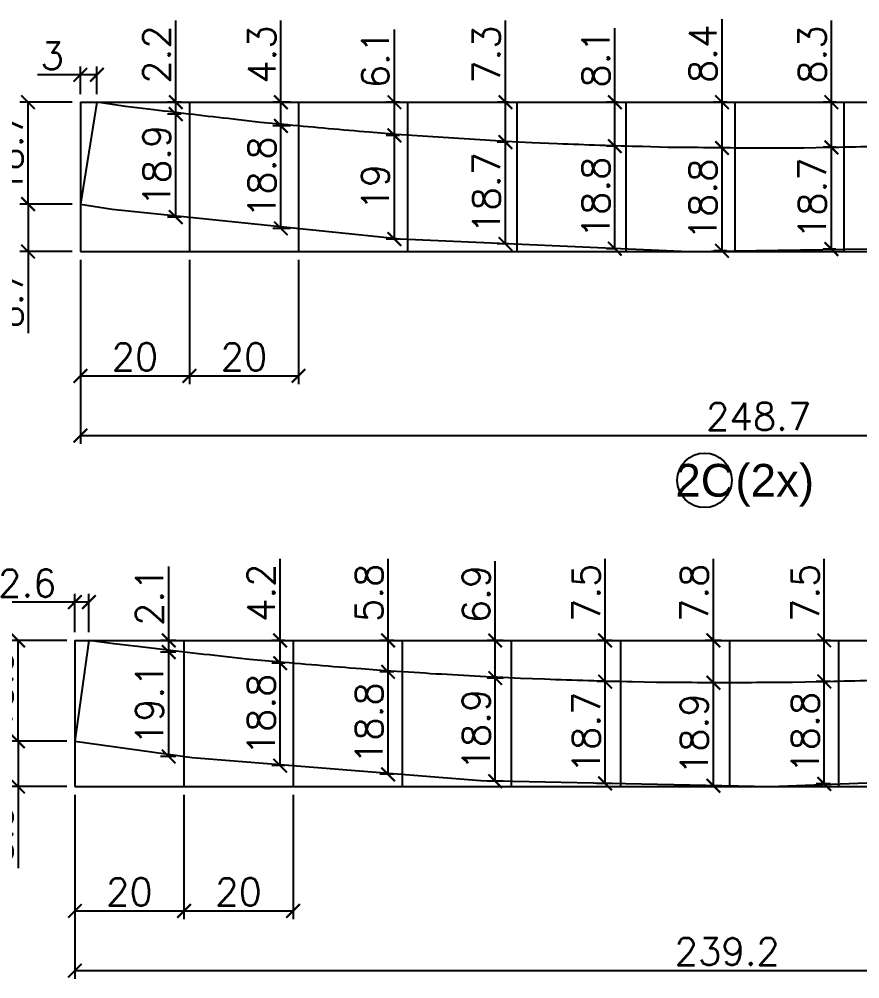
# Model space of a CAD drawing. Extents: x 3309 to 9563, y -2522 to 14608.
# Drawn here: x 5396.1 to 5704.4, y 4818 to 5169.7 of the extents above; entities that cross this region are included whole.
import ezdxf
from ezdxf.enums import TextEntityAlignment as Align

# ---------------------------------------------------------------- set-up
doc = ezdxf.new("R2010")
doc.units = 0
doc.header["$PDMODE"] = 35
doc.header["$PDSIZE"] = -10
doc.layers.add('COTA', color=241, linetype='Continuous')
doc.layers.add('Romaneio', color=10, linetype='Continuous')
doc.styles.add('ARIAL', font='arial.ttf')
doc.styles.add('Romans', font='romans.shx')
doc.dimstyles.new('Cota Seção (2x)', dxfattribs={"dimtxt": 10, "dimasz": 5, "dimexe": 3, "dimexo": 3, "dimgap": 2, "dimtad": 3, "dimdec": 1, "dimlfac": 0.5, "dimzin": 12, "dimdsep": 46, "dimtxsty": 'Romans', "dimblk": 'ARCHTICK', "dimcen": 0, "dimclrd": 4, "dimclre": 4, "dimclrt": 1, "dimadec": 1, "dimazin": 3, "dimtfac": 1, "dimtdec": 1, "dimtmove": 0, "dimatfit": 3, "dimldrblk": 'OBLIQUE', "dimfxl": 1, "dimtolj": 1, "dimtzin": 12, "dimarcsym": 0})

# ---------------------------------------------------------------- blocks, each defined once
blk = doc.blocks.new('_ArchTick')
at = {"color": 0, "linetype": 'ByBlock', "const_width": 0.15}
blk.add_lwpolyline([(-0.5, -0.5), (0.5, 0.5)], dxfattribs=at)
blk = doc.blocks.new('*D2450')
at = {"layer": 'COTA', "color": 4, "lineweight": -2, "transparency": 16777216}
for p, q in [((5418.56, 5081.56), (5418.56, 5014.08)), ((5916.02, 5081.56), (5916.02, 5014.08)), ((5418.56, 5017.08), (5916.02, 5017.08))]:
    blk.add_line(p, q, dxfattribs=at)
at = {"layer": 'Defpoints', "color": 0, "transparency": 16777216}
for p in [(5418.56, 5084.56), (5916.02, 5084.56), (5916.02, 5017.08)]:
    blk.add_point(p, dxfattribs=at)
at = {"layer": 'COTA', "color": 4, "lineweight": -2, "transparency": 16777216, "xscale": 5, "yscale": 5, "zscale": 5, "rotation": 180}
blk.add_blockref('_ArchTick', (5418.56, 5017.08), dxfattribs=at)
at = {"layer": 'COTA', "color": 4, "lineweight": -2, "transparency": 16777216, "xscale": 5, "yscale": 5, "zscale": 5}
blk.add_blockref('_ArchTick', (5916.02, 5017.08), dxfattribs=at)
at = {"layer": 'COTA', "color": 1, "transparency": 16777216, "insert": (5667.29, 5024.08), "char_height": 10, "attachment_point": 5, "style": 'Romans'}
blk.add_mtext('\\A1;248.7', dxfattribs=at)
blk = doc.blocks.new('_Oblique')
at = {"color": 0, "linetype": 'ByBlock', "lineweight": -2}
blk.add_line((-0.5, -0.5), (0.5, 0.5), dxfattribs=at)
blk = doc.blocks.new('*D2451')
at = {"layer": 'COTA', "color": 4, "lineweight": -2, "transparency": 16777216}
for p, q in [((5418.56, 5081.56), (5418.56, 5035.97)), ((5458.56, 5081.56), (5458.56, 5035.97)), ((5418.56, 5038.97), (5458.56, 5038.97))]:
    blk.add_line(p, q, dxfattribs=at)
at = {"layer": 'Defpoints', "color": 0, "transparency": 16777216}
for p in [(5418.56, 5084.56), (5458.56, 5084.56), (5458.56, 5038.97)]:
    blk.add_point(p, dxfattribs=at)
at = {"layer": 'COTA', "color": 4, "lineweight": -2, "transparency": 16777216, "xscale": 5, "yscale": 5, "zscale": 5, "rotation": 180}
blk.add_blockref('_ArchTick', (5418.56, 5038.97), dxfattribs=at)
at = {"layer": 'COTA', "color": 4, "lineweight": -2, "transparency": 16777216, "xscale": 5, "yscale": 5, "zscale": 5}
blk.add_blockref('_ArchTick', (5458.56, 5038.97), dxfattribs=at)
at = {"layer": 'COTA', "color": 1, "transparency": 16777216, "insert": (5438.56, 5045.97), "char_height": 10, "attachment_point": 5, "style": 'Romans'}
blk.add_mtext('\\A1;20', dxfattribs=at)
blk = doc.blocks.new('*D2452')
at = {"layer": 'COTA', "color": 4, "lineweight": -2, "transparency": 16777216}
for p, q in [((5458.56, 5081.56), (5458.56, 5035.97)), ((5498.56, 5081.56), (5498.56, 5035.97)), ((5458.56, 5038.97), (5498.56, 5038.97))]:
    blk.add_line(p, q, dxfattribs=at)
at = {"layer": 'Defpoints', "color": 0, "transparency": 16777216}
for p in [(5458.56, 5084.56), (5498.56, 5084.56), (5498.56, 5038.97)]:
    blk.add_point(p, dxfattribs=at)
at = {"layer": 'COTA', "color": 4, "lineweight": -2, "transparency": 16777216, "xscale": 5, "yscale": 5, "zscale": 5, "rotation": 180}
blk.add_blockref('_ArchTick', (5458.56, 5038.97), dxfattribs=at)
at = {"layer": 'COTA', "color": 4, "lineweight": -2, "transparency": 16777216, "xscale": 5, "yscale": 5, "zscale": 5}
blk.add_blockref('_ArchTick', (5498.56, 5038.97), dxfattribs=at)
at = {"layer": 'COTA', "color": 1, "transparency": 16777216, "insert": (5478.56, 5045.97), "char_height": 10, "attachment_point": 5, "style": 'Romans'}
blk.add_mtext('\\A1;20', dxfattribs=at)
blk = doc.blocks.new('*D2453')
at = {"layer": 'COTA', "color": 4, "lineweight": -2, "transparency": 16777216}
for p, q in [((5415.56, 5101.95), (5396.37, 5101.95)), ((5399.37, 5101.95), (5399.37, 5084.56)), ((5415.56, 5084.56), (5396.37, 5084.56)), ((5399.37, 5084.56), (5399.37, 5054.61))]:
    blk.add_line(p, q, dxfattribs=at)
at = {"layer": 'Defpoints', "color": 0, "transparency": 16777216}
for p in [(5418.56, 5101.95), (5399.37, 5084.56), (5418.56, 5084.56)]:
    blk.add_point(p, dxfattribs=at)
at = {"layer": 'COTA', "color": 4, "lineweight": -2, "transparency": 16777216, "xscale": 5, "yscale": 5, "zscale": 5}
for p, rotation in [((5399.37, 5101.95), 90), ((5399.37, 5084.56), 270)]:
    blk.add_blockref('_ArchTick', p, dxfattribs=dict(at, rotation=rotation))
at = {"layer": 'COTA', "color": 1, "transparency": 16777216, "insert": (5392.37, 5067.09), "char_height": 10, "attachment_point": 5, "rotation": 90, "style": 'Romans'}
blk.add_mtext('\\A1;8.7', dxfattribs=at)
blk = doc.blocks.new('*D2454')
at = {"layer": 'COTA', "color": 4, "lineweight": -2, "transparency": 16777216}
for p, q in [((5415.56, 5139.28), (5396.37, 5139.28)), ((5399.37, 5101.95), (5399.37, 5139.28)), ((5415.56, 5101.95), (5396.37, 5101.95))]:
    blk.add_line(p, q, dxfattribs=at)
at = {"layer": 'Defpoints', "color": 0, "transparency": 16777216}
for p in [(5399.37, 5139.28), (5418.56, 5139.28), (5418.56, 5101.95)]:
    blk.add_point(p, dxfattribs=at)
at = {"layer": 'COTA', "color": 4, "lineweight": -2, "transparency": 16777216, "xscale": 5, "yscale": 5, "zscale": 5}
for p, rotation in [((5399.37, 5139.28), 90), ((5399.37, 5101.95), 270)]:
    blk.add_blockref('_ArchTick', p, dxfattribs=dict(at, rotation=rotation))
at = {"layer": 'COTA', "color": 1, "transparency": 16777216, "insert": (5392.37, 5120.62), "char_height": 10, "attachment_point": 5, "rotation": 90, "style": 'Romans'}
blk.add_mtext('\\A1;18.7', dxfattribs=at)
blk = doc.blocks.new('*D2455')
at = {"layer": 'COTA', "color": 4, "lineweight": -2, "transparency": 16777216}
for p, q in [((5418.56, 5142.28), (5418.56, 5152.32)), ((5424.63, 5142.28), (5424.63, 5152.32)), ((5418.56, 5149.32), (5402.89, 5149.32)), ((5424.63, 5149.32), (5418.56, 5149.32))]:
    blk.add_line(p, q, dxfattribs=at)
at = {"layer": 'Defpoints', "color": 0, "transparency": 16777216}
for p in [(5418.56, 5149.32), (5418.56, 5139.28), (5424.63, 5139.28)]:
    blk.add_point(p, dxfattribs=at)
at = {"layer": 'COTA', "color": 4, "lineweight": -2, "transparency": 16777216, "xscale": 5, "yscale": 5, "zscale": 5, "rotation": 180}
blk.add_blockref('_ArchTick', (5418.56, 5149.32), dxfattribs=at)
at = {"layer": 'COTA', "color": 4, "lineweight": -2, "transparency": 16777216, "xscale": 5, "yscale": 5, "zscale": 5}
blk.add_blockref('_ArchTick', (5424.63, 5149.32), dxfattribs=at)
at = {"layer": 'COTA', "color": 1, "transparency": 16777216, "insert": (5408.23, 5156.32), "char_height": 10, "attachment_point": 5, "style": 'Romans'}
blk.add_mtext('\\A1;3', dxfattribs=at)
blk = doc.blocks.new('*D2456')
at = {"layer": 'COTA', "color": 4, "lineweight": -2, "transparency": 16777216}
for p, q in [((5455.56, 5134.91), (5450.55, 5134.91)), ((5453.55, 5097.14), (5453.55, 5134.91)), ((5455.56, 5097.14), (5450.55, 5097.14))]:
    blk.add_line(p, q, dxfattribs=at)
at = {"layer": 'Defpoints', "color": 0, "transparency": 16777216}
for p in [(5453.55, 5134.91), (5458.56, 5134.91), (5458.56, 5097.14)]:
    blk.add_point(p, dxfattribs=at)
at = {"layer": 'COTA', "color": 4, "lineweight": -2, "transparency": 16777216, "xscale": 5, "yscale": 5, "zscale": 5}
for p, rotation in [((5453.55, 5134.91), 90), ((5453.55, 5097.14), 270)]:
    blk.add_blockref('_ArchTick', p, dxfattribs=dict(at, rotation=rotation))
at = {"layer": 'COTA', "color": 1, "transparency": 16777216, "insert": (5446.55, 5116.03), "char_height": 10, "attachment_point": 5, "rotation": 90, "style": 'Romans'}
blk.add_mtext('\\A1;18.9', dxfattribs=at)
blk = doc.blocks.new('*D2457')
at = {"layer": 'COTA', "color": 4, "lineweight": -2, "transparency": 16777216}
for p, q in [((5453.55, 5139.28), (5453.55, 5169.24)), ((5455.56, 5139.28), (5450.55, 5139.28)), ((5453.55, 5134.91), (5453.55, 5139.28)), ((5455.56, 5134.91), (5450.55, 5134.91))]:
    blk.add_line(p, q, dxfattribs=at)
at = {"layer": 'Defpoints', "color": 0, "transparency": 16777216}
for p in [(5453.55, 5139.28), (5458.56, 5139.28), (5458.56, 5134.91)]:
    blk.add_point(p, dxfattribs=at)
at = {"layer": 'COTA', "color": 4, "lineweight": -2, "transparency": 16777216, "xscale": 5, "yscale": 5, "zscale": 5}
for p, rotation in [((5453.55, 5139.28), 90), ((5453.55, 5134.91), 270)]:
    blk.add_blockref('_ArchTick', p, dxfattribs=dict(at, rotation=rotation))
at = {"layer": 'COTA', "color": 1, "transparency": 16777216, "insert": (5446.55, 5156.76), "char_height": 10, "attachment_point": 5, "rotation": 90, "style": 'Romans'}
blk.add_mtext('\\A1;2.2', dxfattribs=at)
blk = doc.blocks.new('*D2458')
at = {"layer": 'COTA', "color": 4, "lineweight": -2, "transparency": 16777216}
for p, q in [((5495.56, 5130.6), (5489.1, 5130.6)), ((5492.1, 5093.03), (5492.1, 5130.6)), ((5495.56, 5093.03), (5489.1, 5093.03))]:
    blk.add_line(p, q, dxfattribs=at)
at = {"layer": 'Defpoints', "color": 0, "transparency": 16777216}
for p in [(5492.1, 5130.6), (5498.56, 5130.6), (5498.56, 5093.03)]:
    blk.add_point(p, dxfattribs=at)
at = {"layer": 'COTA', "color": 4, "lineweight": -2, "transparency": 16777216, "xscale": 5, "yscale": 5, "zscale": 5}
for p, rotation in [((5492.1, 5130.6), 90), ((5492.1, 5093.03), 270)]:
    blk.add_blockref('_ArchTick', p, dxfattribs=dict(at, rotation=rotation))
at = {"layer": 'COTA', "color": 1, "transparency": 16777216, "insert": (5485.1, 5111.81), "char_height": 10, "attachment_point": 5, "rotation": 90, "style": 'Romans'}
blk.add_mtext('\\A1;18.8', dxfattribs=at)
blk = doc.blocks.new('*D2459')
at = {"layer": 'COTA', "color": 4, "lineweight": -2, "transparency": 16777216}
for p, q in [((5492.1, 5139.28), (5492.1, 5169.24)), ((5495.56, 5139.28), (5489.1, 5139.28)), ((5492.1, 5130.6), (5492.1, 5139.28)), ((5495.56, 5130.6), (5489.1, 5130.6))]:
    blk.add_line(p, q, dxfattribs=at)
at = {"layer": 'Defpoints', "color": 0, "transparency": 16777216}
for p in [(5492.1, 5139.28), (5498.56, 5139.28), (5498.56, 5130.6)]:
    blk.add_point(p, dxfattribs=at)
at = {"layer": 'COTA', "color": 4, "lineweight": -2, "transparency": 16777216, "xscale": 5, "yscale": 5, "zscale": 5}
for p, rotation in [((5492.1, 5139.28), 90), ((5492.1, 5130.6), 270)]:
    blk.add_blockref('_ArchTick', p, dxfattribs=dict(at, rotation=rotation))
at = {"layer": 'COTA', "color": 1, "transparency": 16777216, "insert": (5485.1, 5156.76), "char_height": 10, "attachment_point": 5, "rotation": 90, "style": 'Romans'}
blk.add_mtext('\\A1;4.3', dxfattribs=at)
blk = doc.blocks.new('*D2460')
at = {"layer": 'COTA', "color": 4, "lineweight": -2, "transparency": 16777216}
for p, q in [((5535.56, 5127.15), (5530.72, 5127.15)), ((5533.72, 5089.08), (5533.72, 5127.15)), ((5535.56, 5089.08), (5530.72, 5089.08))]:
    blk.add_line(p, q, dxfattribs=at)
at = {"layer": 'Defpoints', "color": 0, "transparency": 16777216}
for p in [(5533.72, 5127.15), (5538.56, 5127.15), (5538.56, 5089.08)]:
    blk.add_point(p, dxfattribs=at)
at = {"layer": 'COTA', "color": 4, "lineweight": -2, "transparency": 16777216, "xscale": 5, "yscale": 5, "zscale": 5}
for p, rotation in [((5533.72, 5127.15), 90), ((5533.72, 5089.08), 270)]:
    blk.add_blockref('_ArchTick', p, dxfattribs=dict(at, rotation=rotation))
at = {"layer": 'COTA', "color": 1, "transparency": 16777216, "insert": (5526.72, 5108.12), "char_height": 10, "attachment_point": 5, "rotation": 90, "style": 'Romans'}
blk.add_mtext('\\A1;19', dxfattribs=at)
blk = doc.blocks.new('*D2461')
at = {"layer": 'COTA', "color": 4, "lineweight": -2, "transparency": 16777216}
for p, q in [((5533.72, 5139.28), (5533.72, 5165.9)), ((5535.56, 5139.28), (5530.72, 5139.28)), ((5533.72, 5127.12), (5533.72, 5139.28)), ((5535.56, 5127.12), (5530.72, 5127.12))]:
    blk.add_line(p, q, dxfattribs=at)
at = {"layer": 'Defpoints', "color": 0, "transparency": 16777216}
for p in [(5533.72, 5139.28), (5538.56, 5139.28), (5538.56, 5127.12)]:
    blk.add_point(p, dxfattribs=at)
at = {"layer": 'COTA', "color": 4, "lineweight": -2, "transparency": 16777216, "xscale": 5, "yscale": 5, "zscale": 5}
for p, rotation in [((5533.72, 5139.28), 90), ((5533.72, 5127.12), 270)]:
    blk.add_blockref('_ArchTick', p, dxfattribs=dict(at, rotation=rotation))
at = {"layer": 'COTA', "color": 1, "transparency": 16777216, "insert": (5526.72, 5155.09), "char_height": 10, "attachment_point": 5, "rotation": 90, "style": 'Romans'}
blk.add_mtext('\\A1;6.1', dxfattribs=at)
blk = doc.blocks.new('*D2462')
at = {"layer": 'COTA', "color": 4, "lineweight": -2, "transparency": 16777216}
for p, q in [((5575.56, 5124.69), (5571.43, 5124.69)), ((5574.43, 5087.33), (5574.43, 5124.69)), ((5575.56, 5087.33), (5571.43, 5087.33))]:
    blk.add_line(p, q, dxfattribs=at)
at = {"layer": 'Defpoints', "color": 0, "transparency": 16777216}
for p in [(5574.43, 5124.69), (5578.56, 5124.69), (5578.56, 5087.33)]:
    blk.add_point(p, dxfattribs=at)
at = {"layer": 'COTA', "color": 4, "lineweight": -2, "transparency": 16777216, "xscale": 5, "yscale": 5, "zscale": 5}
for p, rotation in [((5574.43, 5124.69), 90), ((5574.43, 5087.33), 270)]:
    blk.add_blockref('_ArchTick', p, dxfattribs=dict(at, rotation=rotation))
at = {"layer": 'COTA', "color": 1, "transparency": 16777216, "insert": (5567.43, 5106.01), "char_height": 10, "attachment_point": 5, "rotation": 90, "style": 'Romans'}
blk.add_mtext('\\A1;18.7', dxfattribs=at)
blk = doc.blocks.new('*D2463')
at = {"layer": 'COTA', "color": 4, "lineweight": -2, "transparency": 16777216}
for p, q in [((5574.43, 5139.28), (5574.43, 5169.24)), ((5575.56, 5139.28), (5571.43, 5139.28)), ((5574.43, 5124.69), (5574.43, 5139.28)), ((5575.56, 5124.69), (5571.43, 5124.69))]:
    blk.add_line(p, q, dxfattribs=at)
at = {"layer": 'Defpoints', "color": 0, "transparency": 16777216}
for p in [(5574.43, 5139.28), (5578.56, 5139.28), (5578.56, 5124.69)]:
    blk.add_point(p, dxfattribs=at)
at = {"layer": 'COTA', "color": 4, "lineweight": -2, "transparency": 16777216, "xscale": 5, "yscale": 5, "zscale": 5}
for p, rotation in [((5574.43, 5139.28), 90), ((5574.43, 5124.69), 270)]:
    blk.add_blockref('_ArchTick', p, dxfattribs=dict(at, rotation=rotation))
at = {"layer": 'COTA', "color": 1, "transparency": 16777216, "insert": (5567.43, 5156.76), "char_height": 10, "attachment_point": 5, "rotation": 90, "style": 'Romans'}
blk.add_mtext('\\A1;7.3', dxfattribs=at)
blk = doc.blocks.new('*D2464')
at = {"layer": 'COTA', "color": 4, "lineweight": -2, "transparency": 16777216}
for p, q in [((5615.56, 5123.17), (5611.54, 5123.17)), ((5614.54, 5085.58), (5614.54, 5123.17)), ((5615.56, 5085.58), (5611.54, 5085.58))]:
    blk.add_line(p, q, dxfattribs=at)
at = {"layer": 'Defpoints', "color": 0, "transparency": 16777216}
for p in [(5614.54, 5123.17), (5618.56, 5123.17), (5618.56, 5085.58)]:
    blk.add_point(p, dxfattribs=at)
at = {"layer": 'COTA', "color": 4, "lineweight": -2, "transparency": 16777216, "xscale": 5, "yscale": 5, "zscale": 5}
for p, rotation in [((5614.54, 5123.17), 90), ((5614.54, 5085.58), 270)]:
    blk.add_blockref('_ArchTick', p, dxfattribs=dict(at, rotation=rotation))
at = {"layer": 'COTA', "color": 1, "transparency": 16777216, "insert": (5607.54, 5104.37), "char_height": 10, "attachment_point": 5, "rotation": 90, "style": 'Romans'}
blk.add_mtext('\\A1;18.8', dxfattribs=at)
blk = doc.blocks.new('*D2465')
at = {"layer": 'COTA', "color": 4, "lineweight": -2, "transparency": 16777216}
for p, q in [((5614.54, 5139.28), (5614.54, 5166.38)), ((5615.56, 5139.28), (5611.54, 5139.28)), ((5614.54, 5123.17), (5614.54, 5139.28)), ((5615.56, 5123.17), (5611.54, 5123.17))]:
    blk.add_line(p, q, dxfattribs=at)
at = {"layer": 'Defpoints', "color": 0, "transparency": 16777216}
for p in [(5614.54, 5139.28), (5618.56, 5139.28), (5618.56, 5123.17)]:
    blk.add_point(p, dxfattribs=at)
at = {"layer": 'COTA', "color": 4, "lineweight": -2, "transparency": 16777216, "xscale": 5, "yscale": 5, "zscale": 5}
for p, rotation in [((5614.54, 5139.28), 90), ((5614.54, 5123.17), 270)]:
    blk.add_blockref('_ArchTick', p, dxfattribs=dict(at, rotation=rotation))
at = {"layer": 'COTA', "color": 1, "transparency": 16777216, "insert": (5607.54, 5155.33), "char_height": 10, "attachment_point": 5, "rotation": 90, "style": 'Romans'}
blk.add_mtext('\\A1;8.1', dxfattribs=at)
blk = doc.blocks.new('*D2466')
at = {"layer": 'COTA', "color": 4, "lineweight": -2, "transparency": 16777216}
for p, q in [((5655.56, 5122.5), (5650.84, 5122.5)), ((5653.84, 5084.81), (5653.84, 5122.5)), ((5655.56, 5084.81), (5650.84, 5084.81))]:
    blk.add_line(p, q, dxfattribs=at)
at = {"layer": 'Defpoints', "color": 0, "transparency": 16777216}
for p in [(5653.84, 5122.5), (5658.56, 5122.5), (5658.56, 5084.81)]:
    blk.add_point(p, dxfattribs=at)
at = {"layer": 'COTA', "color": 4, "lineweight": -2, "transparency": 16777216, "xscale": 5, "yscale": 5, "zscale": 5}
for p, rotation in [((5653.84, 5122.5), 90), ((5653.84, 5084.81), 270)]:
    blk.add_blockref('_ArchTick', p, dxfattribs=dict(at, rotation=rotation))
at = {"layer": 'COTA', "color": 1, "transparency": 16777216, "insert": (5646.84, 5103.66), "char_height": 10, "attachment_point": 5, "rotation": 90, "style": 'Romans'}
blk.add_mtext('\\A1;18.8', dxfattribs=at)
blk = doc.blocks.new('*D2467')
at = {"layer": 'COTA', "color": 4, "lineweight": -2, "transparency": 16777216}
for p, q in [((5653.84, 5139.28), (5653.84, 5169.71)), ((5655.56, 5139.28), (5650.84, 5139.28)), ((5653.84, 5122.5), (5653.84, 5139.28)), ((5655.56, 5122.5), (5650.84, 5122.5))]:
    blk.add_line(p, q, dxfattribs=at)
at = {"layer": 'Defpoints', "color": 0, "transparency": 16777216}
for p in [(5653.84, 5139.28), (5658.56, 5139.28), (5658.56, 5122.5)]:
    blk.add_point(p, dxfattribs=at)
at = {"layer": 'COTA', "color": 4, "lineweight": -2, "transparency": 16777216, "xscale": 5, "yscale": 5, "zscale": 5}
for p, rotation in [((5653.84, 5139.28), 90), ((5653.84, 5122.5), 270)]:
    blk.add_blockref('_ArchTick', p, dxfattribs=dict(at, rotation=rotation))
at = {"layer": 'COTA', "color": 1, "transparency": 16777216, "insert": (5646.84, 5157), "char_height": 10, "attachment_point": 5, "rotation": 90, "style": 'Romans'}
blk.add_mtext('\\A1;8.4', dxfattribs=at)
blk = doc.blocks.new('*D2468')
at = {"layer": 'COTA', "color": 4, "lineweight": -2, "transparency": 16777216}
for p, q in [((5695.56, 5122.75), (5690.94, 5122.75)), ((5693.94, 5085.42), (5693.94, 5122.75)), ((5695.56, 5085.42), (5690.94, 5085.42))]:
    blk.add_line(p, q, dxfattribs=at)
at = {"layer": 'Defpoints', "color": 0, "transparency": 16777216}
for p in [(5693.94, 5122.75), (5698.56, 5122.75), (5698.56, 5085.42)]:
    blk.add_point(p, dxfattribs=at)
at = {"layer": 'COTA', "color": 4, "lineweight": -2, "transparency": 16777216, "xscale": 5, "yscale": 5, "zscale": 5}
for p, rotation in [((5693.94, 5122.75), 90), ((5693.94, 5085.42), 270)]:
    blk.add_blockref('_ArchTick', p, dxfattribs=dict(at, rotation=rotation))
at = {"layer": 'COTA', "color": 1, "transparency": 16777216, "insert": (5686.94, 5104.08), "char_height": 10, "attachment_point": 5, "rotation": 90, "style": 'Romans'}
blk.add_mtext('\\A1;18.7', dxfattribs=at)
blk = doc.blocks.new('*D2469')
at = {"layer": 'COTA', "color": 4, "lineweight": -2, "transparency": 16777216}
for p, q in [((5693.94, 5139.28), (5693.94, 5169.24)), ((5695.56, 5139.28), (5690.94, 5139.28)), ((5693.94, 5122.75), (5693.94, 5139.28)), ((5695.56, 5122.75), (5690.94, 5122.75))]:
    blk.add_line(p, q, dxfattribs=at)
at = {"layer": 'Defpoints', "color": 0, "transparency": 16777216}
for p in [(5693.94, 5139.28), (5698.56, 5139.28), (5698.56, 5122.75)]:
    blk.add_point(p, dxfattribs=at)
at = {"layer": 'COTA', "color": 4, "lineweight": -2, "transparency": 16777216, "xscale": 5, "yscale": 5, "zscale": 5}
for p, rotation in [((5693.94, 5139.28), 90), ((5693.94, 5122.75), 270)]:
    blk.add_blockref('_ArchTick', p, dxfattribs=dict(at, rotation=rotation))
at = {"layer": 'COTA', "color": 1, "transparency": 16777216, "insert": (5686.94, 5156.76), "char_height": 10, "attachment_point": 5, "rotation": 90, "style": 'Romans'}
blk.add_mtext('\\A1;8.3', dxfattribs=at)
blk = doc.blocks.new('*D2484')
at = {"layer": 'COTA', "color": 4, "lineweight": -2, "transparency": 16777216}
for p, q in [((5416.56, 4885.46), (5416.56, 4817.98)), ((5894.93, 4885.46), (5894.93, 4817.98)), ((5416.56, 4820.98), (5894.93, 4820.98))]:
    blk.add_line(p, q, dxfattribs=at)
at = {"layer": 'Defpoints', "color": 0, "transparency": 16777216}
for p in [(5416.56, 4888.46), (5894.93, 4888.46), (5894.93, 4820.98)]:
    blk.add_point(p, dxfattribs=at)
at = {"layer": 'COTA', "color": 4, "lineweight": -2, "transparency": 16777216, "xscale": 5, "yscale": 5, "zscale": 5, "rotation": 180}
blk.add_blockref('_ArchTick', (5416.56, 4820.98), dxfattribs=at)
at = {"layer": 'COTA', "color": 4, "lineweight": -2, "transparency": 16777216, "xscale": 5, "yscale": 5, "zscale": 5}
blk.add_blockref('_ArchTick', (5894.93, 4820.98), dxfattribs=at)
at = {"layer": 'COTA', "color": 1, "transparency": 16777216, "insert": (5655.75, 4827.98), "char_height": 10, "attachment_point": 5, "style": 'Romans'}
blk.add_mtext('\\A1;239.2', dxfattribs=at)
blk = doc.blocks.new('*D2485')
at = {"layer": 'COTA', "color": 4, "lineweight": -2, "transparency": 16777216}
for p, q in [((5416.56, 4885.46), (5416.56, 4839.87)), ((5456.56, 4885.46), (5456.56, 4839.87)), ((5416.56, 4842.87), (5456.56, 4842.87))]:
    blk.add_line(p, q, dxfattribs=at)
at = {"layer": 'Defpoints', "color": 0, "transparency": 16777216}
for p in [(5416.56, 4888.46), (5456.56, 4888.46), (5456.56, 4842.87)]:
    blk.add_point(p, dxfattribs=at)
at = {"layer": 'COTA', "color": 4, "lineweight": -2, "transparency": 16777216, "xscale": 5, "yscale": 5, "zscale": 5, "rotation": 180}
blk.add_blockref('_ArchTick', (5416.56, 4842.87), dxfattribs=at)
at = {"layer": 'COTA', "color": 4, "lineweight": -2, "transparency": 16777216, "xscale": 5, "yscale": 5, "zscale": 5}
blk.add_blockref('_ArchTick', (5456.56, 4842.87), dxfattribs=at)
at = {"layer": 'COTA', "color": 1, "transparency": 16777216, "insert": (5436.56, 4849.87), "char_height": 10, "attachment_point": 5, "style": 'Romans'}
blk.add_mtext('\\A1;20', dxfattribs=at)
blk = doc.blocks.new('*D2486')
at = {"layer": 'COTA', "color": 4, "lineweight": -2, "transparency": 16777216}
for p, q in [((5456.56, 4885.46), (5456.56, 4839.87)), ((5496.56, 4885.46), (5496.56, 4839.87)), ((5456.56, 4842.87), (5496.56, 4842.87))]:
    blk.add_line(p, q, dxfattribs=at)
at = {"layer": 'Defpoints', "color": 0, "transparency": 16777216}
for p in [(5456.56, 4888.46), (5496.56, 4888.46), (5496.56, 4842.87)]:
    blk.add_point(p, dxfattribs=at)
at = {"layer": 'COTA', "color": 4, "lineweight": -2, "transparency": 16777216, "xscale": 5, "yscale": 5, "zscale": 5, "rotation": 180}
blk.add_blockref('_ArchTick', (5456.56, 4842.87), dxfattribs=at)
at = {"layer": 'COTA', "color": 4, "lineweight": -2, "transparency": 16777216, "xscale": 5, "yscale": 5, "zscale": 5}
blk.add_blockref('_ArchTick', (5496.56, 4842.87), dxfattribs=at)
at = {"layer": 'COTA', "color": 1, "transparency": 16777216, "insert": (5476.56, 4849.87), "char_height": 10, "attachment_point": 5, "style": 'Romans'}
blk.add_mtext('\\A1;20', dxfattribs=at)
blk = doc.blocks.new('*D2487')
at = {"layer": 'COTA', "color": 4, "lineweight": -2, "transparency": 16777216}
for p, q in [((5413.56, 4905.03), (5392.71, 4905.03)), ((5395.71, 4905.03), (5395.71, 4888.46)), ((5413.56, 4888.46), (5392.71, 4888.46)), ((5395.71, 4888.46), (5395.71, 4858.51))]:
    blk.add_line(p, q, dxfattribs=at)
at = {"layer": 'Defpoints', "color": 0, "transparency": 16777216}
for p in [(5416.56, 4905.03), (5395.71, 4888.46), (5416.56, 4888.46)]:
    blk.add_point(p, dxfattribs=at)
at = {"layer": 'COTA', "color": 4, "lineweight": -2, "transparency": 16777216, "xscale": 5, "yscale": 5, "zscale": 5}
for p, rotation in [((5395.71, 4905.03), 90), ((5395.71, 4888.46), 270)]:
    blk.add_blockref('_ArchTick', p, dxfattribs=dict(at, rotation=rotation))
at = {"layer": 'COTA', "color": 1, "transparency": 16777216, "insert": (5388.71, 4870.98), "char_height": 10, "attachment_point": 5, "rotation": 90, "style": 'Romans'}
blk.add_mtext('\\A1;8.3', dxfattribs=at)
blk = doc.blocks.new('*D2488')
at = {"layer": 'COTA', "color": 4, "lineweight": -2, "transparency": 16777216}
for p, q in [((5413.56, 4942), (5392.71, 4942)), ((5395.71, 4905.03), (5395.71, 4942)), ((5413.56, 4905.03), (5392.71, 4905.03))]:
    blk.add_line(p, q, dxfattribs=at)
at = {"layer": 'Defpoints', "color": 0, "transparency": 16777216}
for p in [(5395.71, 4942), (5416.56, 4942), (5416.56, 4905.03)]:
    blk.add_point(p, dxfattribs=at)
at = {"layer": 'COTA', "color": 4, "lineweight": -2, "transparency": 16777216, "xscale": 5, "yscale": 5, "zscale": 5}
for p, rotation in [((5395.71, 4942), 90), ((5395.71, 4905.03), 270)]:
    blk.add_blockref('_ArchTick', p, dxfattribs=dict(at, rotation=rotation))
at = {"layer": 'COTA', "color": 1, "transparency": 16777216, "insert": (5388.71, 4923.51), "char_height": 10, "attachment_point": 5, "rotation": 90, "style": 'Romans'}
blk.add_mtext('\\A1;18.5', dxfattribs=at)
blk = doc.blocks.new('*D2491')
at = {"layer": 'COTA', "color": 4, "lineweight": -2, "transparency": 16777216}
for p, q in [((5416.56, 4956.04), (5386.61, 4956.04)), ((5416.56, 4945), (5416.56, 4959.04)), ((5421.7, 4956.04), (5416.56, 4956.04)), ((5421.7, 4945), (5421.7, 4959.04))]:
    blk.add_line(p, q, dxfattribs=at)
at = {"layer": 'Defpoints', "color": 0, "transparency": 16777216}
for p in [(5416.56, 4956.04), (5416.56, 4942), (5421.7, 4942)]:
    blk.add_point(p, dxfattribs=at)
at = {"layer": 'COTA', "color": 4, "lineweight": -2, "transparency": 16777216, "xscale": 5, "yscale": 5, "zscale": 5, "rotation": 180}
blk.add_blockref('_ArchTick', (5416.56, 4956.04), dxfattribs=at)
at = {"layer": 'COTA', "color": 4, "lineweight": -2, "transparency": 16777216, "xscale": 5, "yscale": 5, "zscale": 5}
blk.add_blockref('_ArchTick', (5421.7, 4956.04), dxfattribs=at)
at = {"layer": 'COTA', "color": 1, "transparency": 16777216, "insert": (5399.09, 4963.04), "char_height": 10, "attachment_point": 5, "style": 'Romans'}
blk.add_mtext('\\A1;2.6', dxfattribs=at)
blk = doc.blocks.new('*D2492')
at = {"layer": 'COTA', "color": 4, "lineweight": -2, "transparency": 16777216}
for p, q in [((5453.56, 4937.72), (5447.95, 4937.72)), ((5450.95, 4899.47), (5450.95, 4937.72)), ((5453.56, 4899.47), (5447.95, 4899.47))]:
    blk.add_line(p, q, dxfattribs=at)
at = {"layer": 'Defpoints', "color": 0, "transparency": 16777216}
for p in [(5450.95, 4937.72), (5456.56, 4937.72), (5456.56, 4899.47)]:
    blk.add_point(p, dxfattribs=at)
at = {"layer": 'COTA', "color": 4, "lineweight": -2, "transparency": 16777216, "xscale": 5, "yscale": 5, "zscale": 5}
for p, rotation in [((5450.95, 4937.72), 90), ((5450.95, 4899.47), 270)]:
    blk.add_blockref('_ArchTick', p, dxfattribs=dict(at, rotation=rotation))
at = {"layer": 'COTA', "color": 1, "transparency": 16777216, "insert": (5443.95, 4918.6), "char_height": 10, "attachment_point": 5, "rotation": 90, "style": 'Romans'}
blk.add_mtext('\\A1;19.1', dxfattribs=at)
blk = doc.blocks.new('*D2493')
at = {"layer": 'COTA', "color": 4, "lineweight": -2, "transparency": 16777216}
for p, q in [((5450.95, 4942), (5450.95, 4969.09)), ((5453.56, 4942), (5447.95, 4942)), ((5450.95, 4937.72), (5450.95, 4942)), ((5453.56, 4937.72), (5447.95, 4937.72))]:
    blk.add_line(p, q, dxfattribs=at)
at = {"layer": 'Defpoints', "color": 0, "transparency": 16777216}
for p in [(5450.95, 4942), (5456.56, 4942), (5456.56, 4937.72)]:
    blk.add_point(p, dxfattribs=at)
at = {"layer": 'COTA', "color": 4, "lineweight": -2, "transparency": 16777216, "xscale": 5, "yscale": 5, "zscale": 5}
for p, rotation in [((5450.95, 4942), 90), ((5450.95, 4937.72), 270)]:
    blk.add_blockref('_ArchTick', p, dxfattribs=dict(at, rotation=rotation))
at = {"layer": 'COTA', "color": 1, "transparency": 16777216, "insert": (5443.95, 4958.04), "char_height": 10, "attachment_point": 5, "rotation": 90, "style": 'Romans'}
blk.add_mtext('\\A1;2.1', dxfattribs=at)
blk = doc.blocks.new('*D2494')
at = {"layer": 'COTA', "color": 4, "lineweight": -2, "transparency": 16777216}
for p, q in [((5493.56, 4933.65), (5488.81, 4933.65)), ((5491.81, 4896.11), (5491.81, 4933.65)), ((5493.56, 4896.11), (5488.81, 4896.11))]:
    blk.add_line(p, q, dxfattribs=at)
at = {"layer": 'Defpoints', "color": 0, "transparency": 16777216}
for p in [(5491.81, 4933.65), (5496.56, 4933.65), (5496.56, 4896.11)]:
    blk.add_point(p, dxfattribs=at)
at = {"layer": 'COTA', "color": 4, "lineweight": -2, "transparency": 16777216, "xscale": 5, "yscale": 5, "zscale": 5}
for p, rotation in [((5491.81, 4933.65), 90), ((5491.81, 4896.11), 270)]:
    blk.add_blockref('_ArchTick', p, dxfattribs=dict(at, rotation=rotation))
at = {"layer": 'COTA', "color": 1, "transparency": 16777216, "insert": (5484.81, 4914.88), "char_height": 10, "attachment_point": 5, "rotation": 90, "style": 'Romans'}
blk.add_mtext('\\A1;18.8', dxfattribs=at)
blk = doc.blocks.new('*D2495')
at = {"layer": 'COTA', "color": 4, "lineweight": -2, "transparency": 16777216}
for p, q in [((5491.81, 4942), (5491.81, 4971.95)), ((5493.56, 4942), (5488.81, 4942)), ((5491.81, 4933.65), (5491.81, 4942)), ((5493.56, 4933.65), (5488.81, 4933.65))]:
    blk.add_line(p, q, dxfattribs=at)
at = {"layer": 'Defpoints', "color": 0, "transparency": 16777216}
for p in [(5491.81, 4942), (5496.56, 4942), (5496.56, 4933.65)]:
    blk.add_point(p, dxfattribs=at)
at = {"layer": 'COTA', "color": 4, "lineweight": -2, "transparency": 16777216, "xscale": 5, "yscale": 5, "zscale": 5}
for p, rotation in [((5491.81, 4942), 90), ((5491.81, 4933.65), 270)]:
    blk.add_blockref('_ArchTick', p, dxfattribs=dict(at, rotation=rotation))
at = {"layer": 'COTA', "color": 1, "transparency": 16777216, "insert": (5484.81, 4959.47), "char_height": 10, "attachment_point": 5, "rotation": 90, "style": 'Romans'}
blk.add_mtext('\\A1;4.2', dxfattribs=at)
blk = doc.blocks.new('*D2496')
at = {"layer": 'COTA', "color": 4, "lineweight": -2, "transparency": 16777216}
for p, q in [((5533.56, 4930.48), (5528.4, 4930.48)), ((5531.4, 4892.93), (5531.4, 4930.48)), ((5533.56, 4892.93), (5528.4, 4892.93))]:
    blk.add_line(p, q, dxfattribs=at)
at = {"layer": 'Defpoints', "color": 0, "transparency": 16777216}
for p in [(5531.4, 4930.48), (5536.56, 4930.48), (5536.56, 4892.93)]:
    blk.add_point(p, dxfattribs=at)
at = {"layer": 'COTA', "color": 4, "lineweight": -2, "transparency": 16777216, "xscale": 5, "yscale": 5, "zscale": 5}
for p, rotation in [((5531.4, 4930.48), 90), ((5531.4, 4892.93), 270)]:
    blk.add_blockref('_ArchTick', p, dxfattribs=dict(at, rotation=rotation))
at = {"layer": 'COTA', "color": 1, "transparency": 16777216, "insert": (5524.4, 4911.7), "char_height": 10, "attachment_point": 5, "rotation": 90, "style": 'Romans'}
blk.add_mtext('\\A1;18.8', dxfattribs=at)
blk = doc.blocks.new('*D2497')
at = {"layer": 'COTA', "color": 4, "lineweight": -2, "transparency": 16777216}
for p, q in [((5531.4, 4942), (5531.4, 4971.95)), ((5533.56, 4942), (5528.4, 4942)), ((5531.4, 4930.48), (5531.4, 4942)), ((5533.56, 4930.48), (5528.4, 4930.48))]:
    blk.add_line(p, q, dxfattribs=at)
at = {"layer": 'Defpoints', "color": 0, "transparency": 16777216}
for p in [(5531.4, 4942), (5536.56, 4942), (5536.56, 4930.48)]:
    blk.add_point(p, dxfattribs=at)
at = {"layer": 'COTA', "color": 4, "lineweight": -2, "transparency": 16777216, "xscale": 5, "yscale": 5, "zscale": 5}
for p, rotation in [((5531.4, 4942), 90), ((5531.4, 4930.48), 270)]:
    blk.add_blockref('_ArchTick', p, dxfattribs=dict(at, rotation=rotation))
at = {"layer": 'COTA', "color": 1, "transparency": 16777216, "insert": (5524.4, 4959.47), "char_height": 10, "attachment_point": 5, "rotation": 90, "style": 'Romans'}
blk.add_mtext('\\A1;5.8', dxfattribs=at)
blk = doc.blocks.new('*D2498')
at = {"layer": 'COTA', "color": 4, "lineweight": -2, "transparency": 16777216}
for p, q in [((5573.56, 4928.2), (5567.68, 4928.2)), ((5570.68, 4890.41), (5570.68, 4928.2)), ((5573.56, 4890.41), (5567.68, 4890.41))]:
    blk.add_line(p, q, dxfattribs=at)
at = {"layer": 'Defpoints', "color": 0, "transparency": 16777216}
for p in [(5570.68, 4928.2), (5576.56, 4928.2), (5576.56, 4890.41)]:
    blk.add_point(p, dxfattribs=at)
at = {"layer": 'COTA', "color": 4, "lineweight": -2, "transparency": 16777216, "xscale": 5, "yscale": 5, "zscale": 5}
for p, rotation in [((5570.68, 4928.2), 90), ((5570.68, 4890.41), 270)]:
    blk.add_blockref('_ArchTick', p, dxfattribs=dict(at, rotation=rotation))
at = {"layer": 'COTA', "color": 1, "transparency": 16777216, "insert": (5563.68, 4909.31), "char_height": 10, "attachment_point": 5, "rotation": 90, "style": 'Romans'}
blk.add_mtext('\\A1;18.9', dxfattribs=at)
blk = doc.blocks.new('*D2499')
at = {"layer": 'COTA', "color": 4, "lineweight": -2, "transparency": 16777216}
for p, q in [((5570.68, 4942), (5570.68, 4971)), ((5573.56, 4942), (5567.68, 4942)), ((5570.68, 4928.2), (5570.68, 4942)), ((5573.56, 4928.2), (5567.68, 4928.2))]:
    blk.add_line(p, q, dxfattribs=at)
at = {"layer": 'Defpoints', "color": 0, "transparency": 16777216}
for p in [(5570.68, 4942), (5576.56, 4942), (5576.56, 4928.2)]:
    blk.add_point(p, dxfattribs=at)
at = {"layer": 'COTA', "color": 4, "lineweight": -2, "transparency": 16777216, "xscale": 5, "yscale": 5, "zscale": 5}
for p, rotation in [((5570.68, 4942), 90), ((5570.68, 4928.2), 270)]:
    blk.add_blockref('_ArchTick', p, dxfattribs=dict(at, rotation=rotation))
at = {"layer": 'COTA', "color": 1, "transparency": 16777216, "insert": (5563.68, 4959), "char_height": 10, "attachment_point": 5, "rotation": 90, "style": 'Romans'}
blk.add_mtext('\\A1;6.9', dxfattribs=at)
blk = doc.blocks.new('*D2500')
at = {"layer": 'COTA', "color": 4, "lineweight": -2, "transparency": 16777216}
for p, q in [((5613.56, 4926.92), (5607.98, 4926.92)), ((5610.98, 4889.59), (5610.98, 4926.92)), ((5613.56, 4889.59), (5607.98, 4889.59))]:
    blk.add_line(p, q, dxfattribs=at)
at = {"layer": 'Defpoints', "color": 0, "transparency": 16777216}
for p in [(5610.98, 4926.92), (5616.56, 4926.92), (5616.56, 4889.59)]:
    blk.add_point(p, dxfattribs=at)
at = {"layer": 'COTA', "color": 4, "lineweight": -2, "transparency": 16777216, "xscale": 5, "yscale": 5, "zscale": 5}
for p, rotation in [((5610.98, 4926.92), 90), ((5610.98, 4889.59), 270)]:
    blk.add_blockref('_ArchTick', p, dxfattribs=dict(at, rotation=rotation))
at = {"layer": 'COTA', "color": 1, "transparency": 16777216, "insert": (5603.98, 4908.26), "char_height": 10, "attachment_point": 5, "rotation": 90, "style": 'Romans'}
blk.add_mtext('\\A1;18.7', dxfattribs=at)
blk = doc.blocks.new('*D2501')
at = {"layer": 'COTA', "color": 4, "lineweight": -2, "transparency": 16777216}
for p, q in [((5610.98, 4942), (5610.98, 4971.95)), ((5613.56, 4942), (5607.98, 4942)), ((5610.98, 4926.92), (5610.98, 4942)), ((5613.56, 4926.92), (5607.98, 4926.92))]:
    blk.add_line(p, q, dxfattribs=at)
at = {"layer": 'Defpoints', "color": 0, "transparency": 16777216}
for p in [(5610.98, 4942), (5616.56, 4942), (5616.56, 4926.92)]:
    blk.add_point(p, dxfattribs=at)
at = {"layer": 'COTA', "color": 4, "lineweight": -2, "transparency": 16777216, "xscale": 5, "yscale": 5, "zscale": 5}
for p, rotation in [((5610.98, 4942), 90), ((5610.98, 4926.92), 270)]:
    blk.add_blockref('_ArchTick', p, dxfattribs=dict(at, rotation=rotation))
at = {"layer": 'COTA', "color": 1, "transparency": 16777216, "insert": (5603.98, 4959.47), "char_height": 10, "attachment_point": 5, "rotation": 90, "style": 'Romans'}
blk.add_mtext('\\A1;7.5', dxfattribs=at)
blk = doc.blocks.new('*D2502')
at = {"layer": 'COTA', "color": 4, "lineweight": -2, "transparency": 16777216}
for p, q in [((5653.56, 4926.49), (5647.67, 4926.49)), ((5650.67, 4888.77), (5650.67, 4926.49)), ((5653.56, 4888.77), (5647.67, 4888.77))]:
    blk.add_line(p, q, dxfattribs=at)
at = {"layer": 'Defpoints', "color": 0, "transparency": 16777216}
for p in [(5650.67, 4926.49), (5656.56, 4926.49), (5656.56, 4888.77)]:
    blk.add_point(p, dxfattribs=at)
at = {"layer": 'COTA', "color": 4, "lineweight": -2, "transparency": 16777216, "xscale": 5, "yscale": 5, "zscale": 5}
for p, rotation in [((5650.67, 4926.49), 90), ((5650.67, 4888.77), 270)]:
    blk.add_blockref('_ArchTick', p, dxfattribs=dict(at, rotation=rotation))
at = {"layer": 'COTA', "color": 1, "transparency": 16777216, "insert": (5643.67, 4907.63), "char_height": 10, "attachment_point": 5, "rotation": 90, "style": 'Romans'}
blk.add_mtext('\\A1;18.9', dxfattribs=at)
blk = doc.blocks.new('*D2503')
at = {"layer": 'COTA', "color": 4, "lineweight": -2, "transparency": 16777216}
for p, q in [((5650.67, 4942), (5650.67, 4971.95)), ((5653.56, 4942), (5647.67, 4942)), ((5650.67, 4926.49), (5650.67, 4942)), ((5653.56, 4926.49), (5647.67, 4926.49))]:
    blk.add_line(p, q, dxfattribs=at)
at = {"layer": 'Defpoints', "color": 0, "transparency": 16777216}
for p in [(5650.67, 4942), (5656.56, 4942), (5656.56, 4926.49)]:
    blk.add_point(p, dxfattribs=at)
at = {"layer": 'COTA', "color": 4, "lineweight": -2, "transparency": 16777216, "xscale": 5, "yscale": 5, "zscale": 5}
for p, rotation in [((5650.67, 4942), 90), ((5650.67, 4926.49), 270)]:
    blk.add_blockref('_ArchTick', p, dxfattribs=dict(at, rotation=rotation))
at = {"layer": 'COTA', "color": 1, "transparency": 16777216, "insert": (5643.67, 4959.47), "char_height": 10, "attachment_point": 5, "rotation": 90, "style": 'Romans'}
blk.add_mtext('\\A1;7.8', dxfattribs=at)
blk = doc.blocks.new('*D2504')
at = {"layer": 'COTA', "color": 4, "lineweight": -2, "transparency": 16777216}
for p, q in [((5693.56, 4926.97), (5688.32, 4926.97)), ((5691.32, 4889.42), (5691.32, 4926.97)), ((5693.56, 4889.42), (5688.32, 4889.42))]:
    blk.add_line(p, q, dxfattribs=at)
at = {"layer": 'Defpoints', "color": 0, "transparency": 16777216}
for p in [(5691.32, 4926.97), (5696.56, 4926.97), (5696.56, 4889.42)]:
    blk.add_point(p, dxfattribs=at)
at = {"layer": 'COTA', "color": 4, "lineweight": -2, "transparency": 16777216, "xscale": 5, "yscale": 5, "zscale": 5}
for p, rotation in [((5691.32, 4926.97), 90), ((5691.32, 4889.42), 270)]:
    blk.add_blockref('_ArchTick', p, dxfattribs=dict(at, rotation=rotation))
at = {"layer": 'COTA', "color": 1, "transparency": 16777216, "insert": (5684.32, 4908.19), "char_height": 10, "attachment_point": 5, "rotation": 90, "style": 'Romans'}
blk.add_mtext('\\A1;18.8', dxfattribs=at)
blk = doc.blocks.new('*D2505')
at = {"layer": 'COTA', "color": 4, "lineweight": -2, "transparency": 16777216}
for p, q in [((5691.32, 4942), (5691.32, 4971.95)), ((5693.56, 4942), (5688.32, 4942)), ((5691.32, 4926.97), (5691.32, 4942)), ((5693.56, 4926.97), (5688.32, 4926.97))]:
    blk.add_line(p, q, dxfattribs=at)
at = {"layer": 'Defpoints', "color": 0, "transparency": 16777216}
for p in [(5691.32, 4942), (5696.56, 4942), (5696.56, 4926.97)]:
    blk.add_point(p, dxfattribs=at)
at = {"layer": 'COTA', "color": 4, "lineweight": -2, "transparency": 16777216, "xscale": 5, "yscale": 5, "zscale": 5}
for p, rotation in [((5691.32, 4942), 90), ((5691.32, 4926.97), 270)]:
    blk.add_blockref('_ArchTick', p, dxfattribs=dict(at, rotation=rotation))
at = {"layer": 'COTA', "color": 1, "transparency": 16777216, "insert": (5684.32, 4959.47), "char_height": 10, "attachment_point": 5, "rotation": 90, "style": 'Romans'}
blk.add_mtext('\\A1;7.5', dxfattribs=at)

msp = doc.modelspace()

# ---------------------------------------------------------------- linework, layer by layer
at = {"linetype": 'Continuous'}
for points in [[(5724.81, 5123.4, -0.004541), (5692.71, 5122.66), (5683.78, 5122.45), (5674.78, 5122.49, -0.004487), (5643.06, 5122.65), (5633.92, 5122.7), (5624.7, 5123.01, -0.004421), (5593.47, 5124.04), (5584.09, 5124.35), (5574.61, 5124.94, -0.004341), (5543.98, 5126.82), (5534.32, 5127.41), (5524.54, 5128.29, -0.004246), (5494.65, 5130.98), (5484.66, 5131.88), (5474.54, 5133.07, -0.004136), (5445.5, 5136.51), (5435.14, 5137.74), (5424.63, 5139.28), (5418.56, 5101.95), (5430.2, 5100.06), (5535.8, 5089.2), (5641.85, 5084.56), (5748, 5086.16)], [(5720.15, 4927.68, -0.004421), (5688.91, 4926.81), (5679.69, 4926.55), (5670.55, 4926.56, -0.004487), (5638.83, 4926.57), (5629.82, 4926.58), (5620.89, 4926.83, -0.004541), (5588.8, 4927.75), (5579.98, 4928.01), (5571.22, 4928.5, -0.004582), (5538.88, 4930.34), (5530.2, 4930.84), (5521.57, 4931.57, -0.004611), (5489.09, 4934.34), (5480.52, 4935.07), (5471.99, 4936.04, -0.004627), (5439.48, 4939.74), (5430.89, 4940.72), (5421.7, 4942), (5416.56, 4905.03), (5459.59, 4899.05), (5565.41, 4890.64), (5671.55, 4888.46), (5777.62, 4892.52)]]:
    msp.add_lwpolyline(points, format="xyb", dxfattribs=at)
at = {"layer": 'COTA'}
for p, q in [((5418.56, 5139.28), (5916.02, 5139.28)), ((5418.56, 5139.28), (5418.56, 5084.56)), ((5458.56, 5139.28), (5458.56, 5084.56)), ((5498.56, 5139.28), (5498.56, 5084.56)), ((5538.56, 5139.28), (5538.56, 5084.56)), ((5578.56, 5139.28), (5578.56, 5084.56)), ((5618.56, 5139.28), (5618.56, 5084.56)), ((5658.56, 5139.28), (5658.56, 5084.56)), ((5698.56, 5139.28), (5698.56, 5084.56)), ((5418.56, 5084.56), (5916.02, 5084.56)), ((5416.56, 4942), (5894.93, 4942)), ((5416.56, 4942), (5416.56, 4888.46)), ((5456.56, 4942), (5456.56, 4888.46)), ((5496.56, 4942), (5496.56, 4888.46)), ((5536.56, 4942), (5536.56, 4888.46)), ((5576.56, 4942), (5576.56, 4888.46)), ((5616.56, 4942), (5616.56, 4888.46)), ((5656.56, 4942), (5656.56, 4888.46)), ((5696.56, 4942), (5696.56, 4888.46)), ((5416.56, 4888.46), (5894.93, 4888.46))]:
    msp.add_line(p, q, dxfattribs=at)
at = {"layer": 'Romaneio', "color": 1, "linetype": 'ByBlock'}
msp.add_circle((5647.42, 5000.7), 10, dxfattribs=at)

# ---------------------------------------------------------------- texts
at = {"layer": 'Romaneio', "color": 255, "linetype": 'ByBlock', "style": 'ARIAL'}
for s, p in [('2C', (5647.42, 5000.7)), ('(2x)', (5673.17, 5000.7))]:
    msp.add_text(s, height=12, dxfattribs=at).set_placement(p, align=Align.MIDDLE_CENTER)

# ---------------------------------------------------------------- dimensions: what is measured, and where the dimension line sits
at = {"layer": 'COTA'}
for base, p1, p2, picture, middle in [((5453.55, 5139.28), (5458.56, 5134.91), (5458.56, 5139.28), '*D2457', (5446.55, 5156.76)), ((5492.1, 5139.28), (5498.56, 5130.6), (5498.56, 5139.28), '*D2459', (5485.1, 5156.76)), ((5574.43, 5139.28), (5578.56, 5124.69), (5578.56, 5139.28), '*D2463', (5567.43, 5156.76)), ((5653.84, 5139.28), (5658.56, 5122.5), (5658.56, 5139.28), '*D2467', (5646.84, 5157)), ((5693.94, 5139.28), (5698.56, 5122.75), (5698.56, 5139.28), '*D2469', (5686.94, 5156.76)), ((5533.72, 5139.28), (5538.56, 5127.12), (5538.56, 5139.28), '*D2461', (5526.72, 5155.09)), ((5614.54, 5139.28), (5618.56, 5123.17), (5618.56, 5139.28), '*D2465', (5607.54, 5155.33)), ((5399.37, 5139.28), (5418.56, 5101.95), (5418.56, 5139.28), '*D2454', (5392.37, 5120.62)), ((5453.55, 5134.91), (5458.56, 5097.14), (5458.56, 5134.91), '*D2456', (5446.55, 5116.03)), ((5492.1, 5130.6), (5498.56, 5093.03), (5498.56, 5130.6), '*D2458', (5485.1, 5111.81)), ((5533.72, 5127.15), (5538.56, 5089.08), (5538.56, 5127.15), '*D2460', (5526.72, 5108.12)), ((5574.43, 5124.69), (5578.56, 5087.33), (5578.56, 5124.69), '*D2462', (5567.43, 5106.01)), ((5614.54, 5123.17), (5618.56, 5085.58), (5618.56, 5123.17), '*D2464', (5607.54, 5104.37)), ((5653.84, 5122.5), (5658.56, 5084.81), (5658.56, 5122.5), '*D2466', (5646.84, 5103.66)), ((5693.94, 5122.75), (5698.56, 5085.42), (5698.56, 5122.75), '*D2468', (5686.94, 5104.08)), ((5399.37, 5084.56), (5418.56, 5101.95), (5418.56, 5084.56), '*D2453', (5392.37, 5067.09)), ((5491.81, 4942), (5496.56, 4933.65), (5496.56, 4942), '*D2495', (5484.81, 4959.47)), ((5531.4, 4942), (5536.56, 4930.48), (5536.56, 4942), '*D2497', (5524.4, 4959.47)), ((5570.68, 4942), (5576.56, 4928.2), (5576.56, 4942), '*D2499', (5563.68, 4959)), ((5610.98, 4942), (5616.56, 4926.92), (5616.56, 4942), '*D2501', (5603.98, 4959.47)), ((5650.67, 4942), (5656.56, 4926.49), (5656.56, 4942), '*D2503', (5643.67, 4959.47)), ((5691.32, 4942), (5696.56, 4926.97), (5696.56, 4942), '*D2505', (5684.32, 4959.47)), ((5450.95, 4942), (5456.56, 4937.72), (5456.56, 4942), '*D2493', (5443.95, 4958.04)), ((5395.71, 4942), (5416.56, 4905.03), (5416.56, 4942), '*D2488', (5388.71, 4923.51)), ((5450.95, 4937.72), (5456.56, 4899.47), (5456.56, 4937.72), '*D2492', (5443.95, 4918.6)), ((5491.81, 4933.65), (5496.56, 4896.11), (5496.56, 4933.65), '*D2494', (5484.81, 4914.88)), ((5531.4, 4930.48), (5536.56, 4892.93), (5536.56, 4930.48), '*D2496', (5524.4, 4911.7)), ((5570.68, 4928.2), (5576.56, 4890.41), (5576.56, 4928.2), '*D2498', (5563.68, 4909.31)), ((5610.98, 4926.92), (5616.56, 4889.59), (5616.56, 4926.92), '*D2500', (5603.98, 4908.26)), ((5650.67, 4926.49), (5656.56, 4888.77), (5656.56, 4926.49), '*D2502', (5643.67, 4907.63)), ((5691.32, 4926.97), (5696.56, 4889.42), (5696.56, 4926.97), '*D2504', (5684.32, 4908.19)), ((5395.71, 4888.46), (5416.56, 4905.03), (5416.56, 4888.46), '*D2487', (5388.71, 4870.98))]:
    dim = msp.add_linear_dim(base=base, p1=p1, p2=p2, angle=90, dimstyle='Cota Seção (2x)', dxfattribs=at)
    dim.commit()
    dim.dimension.update_dxf_attribs({"geometry": picture, "text_midpoint": middle})
for base, p1, p2, picture, middle in [((5418.56, 5149.32), (5424.63, 5139.28), (5418.56, 5139.28), '*D2455', (5408.23, 5156.32)), ((5916.02, 5017.08), (5418.56, 5084.56), (5916.02, 5084.56), '*D2450', (5667.29, 5024.08)), ((5458.56, 5038.97), (5418.56, 5084.56), (5458.56, 5084.56), '*D2451', (5438.56, 5045.97)), ((5498.56, 5038.97), (5458.56, 5084.56), (5498.56, 5084.56), '*D2452', (5478.56, 5045.97)), ((5416.56, 4956.04), (5421.7, 4942), (5416.56, 4942), '*D2491', (5399.09, 4963.04)), ((5894.93, 4820.98), (5416.56, 4888.46), (5894.93, 4888.46), '*D2484', (5655.75, 4827.98)), ((5456.56, 4842.87), (5416.56, 4888.46), (5456.56, 4888.46), '*D2485', (5436.56, 4849.87)), ((5496.56, 4842.87), (5456.56, 4888.46), (5496.56, 4888.46), '*D2486', (5476.56, 4849.87))]:
    dim = msp.add_linear_dim(base=base, p1=p1, p2=p2, dimstyle='Cota Seção (2x)', dxfattribs=at)
    dim.commit()
    dim.dimension.update_dxf_attribs({"geometry": picture, "text_midpoint": middle})

doc.saveas('drawing.dxf')
